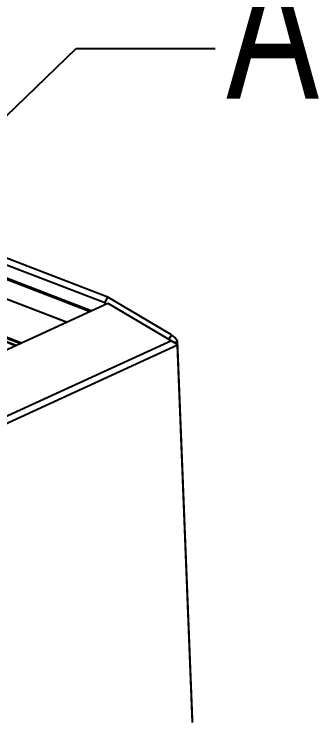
# Model space of a CAD drawing. Extents: x 0 to 7419, y -673 to 3042.
# Drawn here: x 2058.4 to 2197.6, y 2274.3 to 2597.7 of the extents above; entities that cross this region are included whole.
import ezdxf
from ezdxf import colors
from ezdxf.entities.mleader import LeaderData, LeaderLine
from ezdxf.math import Vec2, Vec3

# ---------------------------------------------------------------- set-up
doc = ezdxf.new("R2010")
doc.units = 0
doc.header["$LTSCALE"] = 10
doc.layers.get('0').update_dxf_attribs({"linetype": 'CONTINUOUS'})
doc.styles.add('SLDTEXTSTYLE1', font='TXT', dxfattribs={"width": 0.75})
doc.dimstyles.new('SLDDIMSTYLE2', dxfattribs={"dimtxt": 0.18, "dimasz": 60, "dimexe": 0, "dimexo": 0.0625, "dimgap": 0, "dimtad": 0, "dimtih": 1, "dimtoh": 1, "dimdec": 0, "dimrnd": 1e-09, "dimzin": 0, "dimdsep": 46, "dimtxsty": 'Standard', "dimblk1": 'NONE', "dimblk2": 'NONE', "dimsah": 1, "dimcen": 0.09, "dimadec": 0, "dimazin": 0, "dimtfac": 60, "dimtdec": 0, "dimtofl": 0, "dimtmove": 0, "dimatfit": 3, "dimldrblk": 'NONE', "dimfxl": 1, "dimtolj": 1, "dimtzin": 0, "dimarcsym": 0})

# ---------------------------------------------------------------- blocks, each defined once
blk = doc.blocks.new('_NONE')

msp = doc.modelspace()

# ---------------------------------------------------------------- linework, layer by layer
at = {"color": 7, "linetype": 'Continuous'}
for p, q in [((2101.17, 2468.13), (1865.06, 2559.22)), ((2099.76, 2465.53), (1871.46, 2553.6)), ((2082.26, 2456.73), (1903.03, 2525.88)), ((1929.16, 2496.15), (2059.02, 2446.05)), ((590.39, 1770.94), (2101.21, 2465.44)), ((2099.76, 2465.53), (2101.17, 2468.13)), ((2100.47, 2465.11), (2099.76, 2465.53)), ((2130.22, 2450.97), (2101.17, 2468.13)), ((2101.21, 2465.44), (2130.26, 2448.28)), ((2130.22, 2450.97), (2129.13, 2448.94)), ((2131.61, 2447.43), (2133, 2448.07)), ((2139.91, 2275.08), (2133, 2448.07)), ((2139.92, 2273.46), (2133.02, 2446.24)), ((2139.91, 2275.08), (2139.86, 2275.06)), ((2139.91, 2275.08), (2139.86, 2275.04))]:
    msp.add_line(p, q, dxfattribs=at)
at = {"color": 8, "linetype": 'Continuous'}
for p, q in [((2093.6, 2461.94), (1883.57, 2542.97)), ((1884.49, 2542.15), (2093.06, 2461.7)), ((2082.16, 2456.69), (1903.21, 2525.72)), ((1924.44, 2500.29), (2061.76, 2447.31)), ((2060.88, 2446.91), (1925.95, 2498.96)), ((1928.67, 2496.57), (2059.3, 2446.18)), ((2130.26, 2448.28), (1979.17, 2378.82)), ((2133.02, 2446.24), (1981.12, 2376.41))]:
    msp.add_line(p, q, dxfattribs=at)
at = {"color": 7, "linetype": 'Continuous', "flags": 128}
for points in [[(2133, 2448.07), (2131.81, 2449.72), (2130.22, 2450.97)], [(2130.26, 2448.28), (2131.83, 2447.29), (2133.02, 2446.24)]]:
    msp.add_lwpolyline(points, dxfattribs=at)

# ---------------------------------------------------------------- texts
at = {"color": 7, "linetype": 'Continuous', "insert": (2155.27, 2622.51), "char_height": 63.5, "attachment_point": 1, "style": 'SLDTEXTSTYLE1'}
msp.add_mtext('A', dxfattribs=at)

# ---------------------------------------------------------------- leaders
at = {"color": 7, "linetype": 'Continuous', "has_arrowhead": 0}
msp.add_leader([(1983.57, 2482.75), (2086.77, 2581.97), (2150.27, 2581.97)], dimstyle='SLDDIMSTYLE2', dxfattribs=at)
ml = msp.add_multileader_mtext('Standard')
ml.set_content('4', color=256)
ml.set_leader_properties()
ml.build(insert=Vec2(0, 0))
ml.multileader.update_dxf_attribs({"has_text_frame": 1, "text_right_attachment_type": 6, "dogleg_length": 44, "arrow_head_size": 22})
ctx = ml.context
ctx.base_point, ctx.char_height, ctx.arrow_head_size, ctx.landing_gap_size, ctx.plane_origin = Vec3(2155.01, 2640.46), 33, 22, 11, Vec3(1865.06, 2559.22)
ctx.right_attachment, ctx.text_align_type = 6, 1
notes = []
notes.append((ctx, [(0, (1, 1, 0), (2111.01, 2640.46), (1, 0), 44, [(0, [(1865.06, 2559.22)], 0, [])])]))
ctx.mtext.insert, ctx.mtext.alignment, ctx.mtext.flow_direction = Vec3(2177.01, 2656.96), 2, 5
for ctx, leaders in notes:
    for number, flags, end, landing, length, lines in leaders:
        leader = LeaderData()
        leader.index, (leader.has_last_leader_line, leader.has_dogleg_vector, leader.attachment_direction) = number, flags
        leader.last_leader_point, leader.dogleg_vector, leader.dogleg_length = Vec3(end), Vec3(landing), length
        for number, points, colour, breaks in lines:
            line = LeaderLine()
            line.index, line.vertices, line.color, line.breaks = number, Vec3.list(points), colors.encode_raw_color(colour), breaks
            leader.lines.append(line)
        ctx.leaders.append(leader)

doc.saveas('drawing.dxf')
